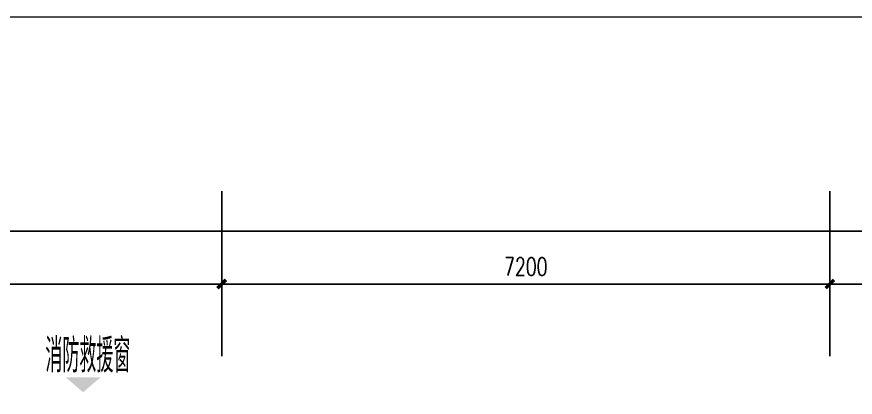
# Model space of a CAD drawing. Header units: millimetres. Extents: x 164760 to 3716174, y -1766400 to 11969.
# Drawn here: x 3560651 to 3570577, y -1629632 to -1625124 of the extents above; entities that cross this region are included whole.
import ezdxf

# ---------------------------------------------------------------- set-up
doc = ezdxf.new("R2010")
doc.units = ezdxf.units.MM
doc.header["$LTSCALE"] = 1000
doc.layers.get('0').update_dxf_attribs({"color": 253, "linetype": 'CONTINUOUS'})
doc.layers.get('Defpoints').update_dxf_attribs({"color": 250, "linetype": 'CONTINUOUS', "lineweight": 0})
doc.layers.add('AXIS', color=253, linetype='CONTINUOUS')
for name, color, linetype, lineweight in [('RC-Text【天花文字】', 253, 'CONTINUOUS', 0), ('TXT【平面空间文字】', 253, 'CONTINUOUS', 0), ('Wall Solid【墙柱填充】', 253, 'CONTINUOUS', 0)]:
    doc.layers.add(name, color=color, linetype=linetype, lineweight=lineweight)
doc.styles.add('_TCH_DIM_T3', font='SIMPLEX', dxfattribs={"width": 0.705882, "bigfont": 'GBCBIG'})
doc.styles.add('DIM_FONT', font='SIMPLEX', dxfattribs={"width": 0.7, "bigfont": 'GBCBIG'})
doc.dimstyles.new('_TCH_ARCH&&100', dxfattribs={"dimtxt": 212.5, "dimasz": 100, "dimexe": 250, "dimexo": 300, "dimgap": 100, "dimtad": 1, "dimdec": 0, "dimzin": 0, "dimdsep": 46, "dimtxsty": '_TCH_DIM_T3', "dimblk": 'ARCHTICK', "dimcen": 0.09, "dimclrt": 7, "dimazin": 2, "dimtfac": 1, "dimtdec": 0, "dimtix": 1, "dimtmove": 2, "dimatfit": 3, "dimtolj": 1, "dimtzin": 0, "dimarcsym": 0})

# ---------------------------------------------------------------- blocks, each defined once
blk = doc.blocks.new('_ArchTick')
at = {"color": 2, "linetype": 'ByBlock', "const_width": 0.4}
blk.add_lwpolyline([(-0.5, -0.5), (0.5, 0.5)], dxfattribs=at)
blk = doc.blocks.new('*D612')
at = {"layer": 'AXIS', "color": 0, "lineweight": -2, "transparency": 16777216}
for p, q in [((3567880, -1554393.6), (3567880, -1553288.2)), ((3571280, -1554393.6), (3571280, -1553288.2)), ((3567880, -1553538.2), (3571280, -1553538.2))]:
    blk.add_line(p, q, dxfattribs=at)
at = {"layer": 'Defpoints', "color": 0, "transparency": 16777216}
for p in [(3571280, -1553538.2), (3567880, -1554693.6), (3571280, -1554693.6)]:
    blk.add_point(p, dxfattribs=at)
at = {"layer": 'AXIS', "color": 0, "lineweight": -2, "transparency": 16777216, "xscale": 100, "yscale": 100, "zscale": 100, "rotation": 180}
blk.add_blockref('_ArchTick', (3567880, -1553538.2), dxfattribs=at)
at = {"layer": 'AXIS', "color": 0, "lineweight": -2, "transparency": 16777216, "xscale": 100, "yscale": 100, "zscale": 100}
blk.add_blockref('_ArchTick', (3571280, -1553538.2), dxfattribs=at)
at = {"layer": 'AXIS', "color": 7, "transparency": 16777216, "insert": (3569580, -1553332), "char_height": 212.5, "attachment_point": 5, "style": '_TCH_DIM_T3'}
blk.add_mtext('\\A1;3400', dxfattribs=at)
blk = doc.blocks.new('*D613')
at = {"layer": 'AXIS', "color": 0, "lineweight": -2, "transparency": 16777216}
for p, q in [((3560680, -1554393.6), (3560680, -1553288.2)), ((3567880, -1554393.6), (3567880, -1553288.2)), ((3560680, -1553538.2), (3567880, -1553538.2))]:
    blk.add_line(p, q, dxfattribs=at)
at = {"layer": 'Defpoints', "color": 0, "transparency": 16777216}
for p in [(3567880, -1553538.2), (3560680, -1554693.6), (3567880, -1554693.6)]:
    blk.add_point(p, dxfattribs=at)
at = {"layer": 'AXIS', "color": 0, "lineweight": -2, "transparency": 16777216, "xscale": 100, "yscale": 100, "zscale": 100, "rotation": 180}
blk.add_blockref('_ArchTick', (3560680, -1553538.2), dxfattribs=at)
at = {"layer": 'AXIS', "color": 0, "lineweight": -2, "transparency": 16777216, "xscale": 100, "yscale": 100, "zscale": 100}
blk.add_blockref('_ArchTick', (3567880, -1553538.2), dxfattribs=at)
at = {"layer": 'AXIS', "color": 7, "transparency": 16777216, "insert": (3564280, -1553332), "char_height": 212.5, "attachment_point": 5, "style": '_TCH_DIM_T3'}
blk.add_mtext('\\A1;7200', dxfattribs=at)
blk = doc.blocks.new('*D614')
at = {"layer": 'AXIS', "color": 0, "lineweight": -2, "transparency": 16777216}
for p, q in [((3553480, -1554393.6), (3553480, -1553288.2)), ((3560680, -1554393.6), (3560680, -1553288.2)), ((3553480, -1553538.2), (3560680, -1553538.2))]:
    blk.add_line(p, q, dxfattribs=at)
at = {"layer": 'Defpoints', "color": 0, "transparency": 16777216}
for p in [(3560680, -1553538.2), (3553480, -1554693.6), (3560680, -1554693.6)]:
    blk.add_point(p, dxfattribs=at)
at = {"layer": 'AXIS', "color": 0, "lineweight": -2, "transparency": 16777216, "xscale": 100, "yscale": 100, "zscale": 100, "rotation": 180}
blk.add_blockref('_ArchTick', (3553480, -1553538.2), dxfattribs=at)
at = {"layer": 'AXIS', "color": 0, "lineweight": -2, "transparency": 16777216, "xscale": 100, "yscale": 100, "zscale": 100}
blk.add_blockref('_ArchTick', (3560680, -1553538.2), dxfattribs=at)
at = {"layer": 'AXIS', "color": 7, "transparency": 16777216, "insert": (3557080, -1553332), "char_height": 212.5, "attachment_point": 5, "style": '_TCH_DIM_T3'}
blk.add_mtext('\\A1;7200', dxfattribs=at)
blk = doc.blocks.new('*D623')
at = {"layer": 'AXIS', "color": 0, "lineweight": -2, "transparency": 16777216}
for p, q in [((3481180, -1554433), (3481180, -1552663.2)), ((3575380, -1554433), (3575380, -1552663.2)), ((3481180, -1552913.2), (3575380, -1552913.2))]:
    blk.add_line(p, q, dxfattribs=at)
at = {"layer": 'Defpoints', "color": 0, "transparency": 16777216}
for p in [(3575380, -1552913.2), (3481180, -1554733), (3575380, -1554733)]:
    blk.add_point(p, dxfattribs=at)
at = {"layer": 'AXIS', "color": 0, "lineweight": -2, "transparency": 16777216, "xscale": 100, "yscale": 100, "zscale": 100, "rotation": 180}
blk.add_blockref('_ArchTick', (3481180, -1552913.2), dxfattribs=at)
at = {"layer": 'AXIS', "color": 0, "lineweight": -2, "transparency": 16777216, "xscale": 100, "yscale": 100, "zscale": 100}
blk.add_blockref('_ArchTick', (3575380, -1552913.2), dxfattribs=at)
at = {"layer": 'AXIS', "color": 7, "transparency": 16777216, "insert": (3528280, -1552707), "char_height": 212.5, "attachment_point": 5, "style": '_TCH_DIM_T3'}
blk.add_mtext('\\A1;94200', dxfattribs=at)
blk = doc.blocks.new('海龙_0926164331')
at = {"layer": 'AXIS'}
for p, q in [((32429.7, -2397.2), (32429.7, -800)), ((39629.7, -2397.2), (39629.7, -800))]:
    blk.add_line(p, q, dxfattribs=at)
for p1, p2, distance, picture, middle in [((-47070.3, -3094), (47129.7, -3094), 1819.8, '*D623', (29.7, -1067.9)), ((25229.7, -3054.5), (32429.7, -3054.5), 1155.3, '*D614', (28829.7, -1693)), ((32429.7, -3054.5), (39629.7, -3054.5), 1155.3, '*D613', (36029.7, -1693)), ((39629.7, -3054.5), (43029.7, -3054.5), 1155.3, '*D612', (41329.7, -1693))]:
    dim = blk.add_aligned_dim(p1=p1, p2=p2, distance=distance, dimstyle='_TCH_ARCH&&100', dxfattribs=at)
    dim.commit()
    dim.dimension.update_dxf_attribs({"geometry": picture, "text_midpoint": middle, "insert": (-3528250.3, 1551639)})

msp = doc.modelspace()

# ---------------------------------------------------------------- linework, layer by layer
at = {"layer": 'RC-Text【天花文字】', "color": 3}
msp.add_lwpolyline([(3475717.9, -1625124.3), (3594147.7, -1625124.3), (3594147.7, -1658925.5), (3475717.9, -1658925.5)], close=True, dxfattribs=at)
at = {"layer": 'Wall Solid【墙柱填充】', "color": 9}
msp.add_solid([(3561229, -1629394.1), (3561436.7, -1629573.2), (3561644.3, -1629394.1), (3561436.7, -1629573.2)], dxfattribs=at)

# ---------------------------------------------------------------- block references
at = {"layer": 'AXIS'}
msp.add_blockref('海龙_0926164331', (3530647.2, -1626391.1), dxfattribs=at)

# ---------------------------------------------------------------- texts
at = {"layer": 'TXT【平面空间文字】', "color": 9, "insert": (3560989.1, -1628938.2), "char_height": 400, "width": 7488.412, "attachment_point": 1, "style": 'DIM_FONT'}
msp.add_mtext('消防救援窗', dxfattribs=at)

doc.saveas('drawing.dxf')
